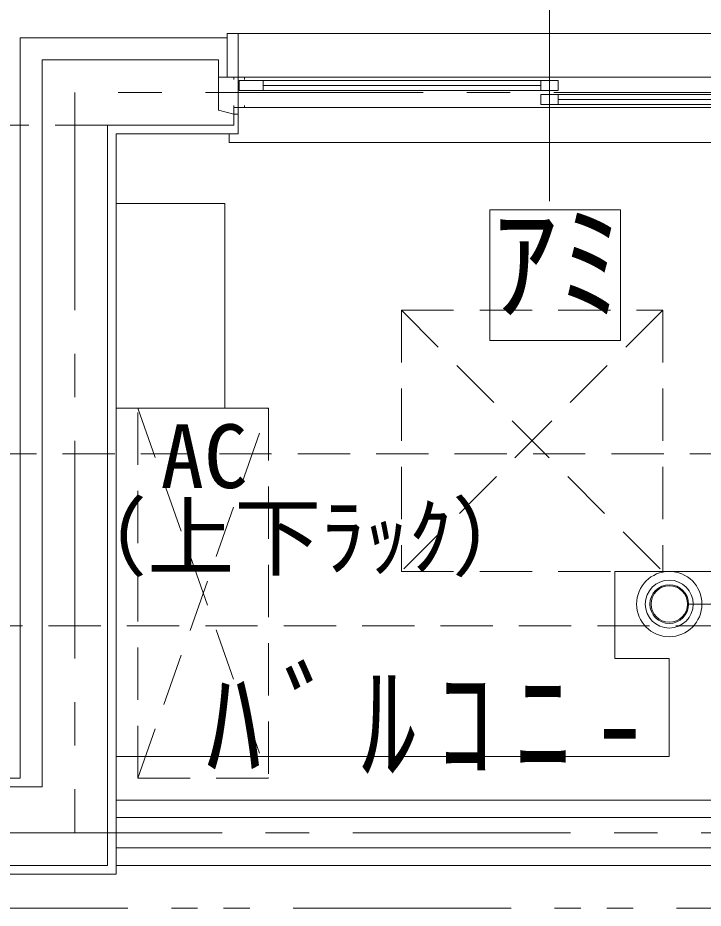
# Model space of a CAD drawing. Units: millimetres at full size; details may follow other scales. Extents: x -443943 to 462275, y -43546 to 79452.
# Drawn here: x -5325 to -3751, y 47787 to 49832 of the extents above; entities that cross this region are included whole.
import ezdxf
from ezdxf.enums import TextEntityAlignment as Align

# ---------------------------------------------------------------- set-up
doc = ezdxf.new("R2010")
doc.units = ezdxf.units.MM
doc.header["$LTSCALE"] = 100
for name, pattern in [('CHAIN1', [8, 5, -1, 1, -1]), ('DASHED1', [1.8, 1.2, -0.6]), ('DOUBLE_CHAIN1', [8.8, 5, -1, 0.6, -0.6, 0.6, -1])]:
    doc.linetypes.add(name, pattern=pattern)
for name, color, linetype, lineweight in [('4-0_仕上', 7, 'Continuous', 15), ('4-1_通り芯', 4, 'Continuous', 9), ('4-2_躯体', 3, 'Continuous', 20), ('4-3_建具', 4, 'Continuous', 9), ('4-5_文字', 7, 'Continuous', 15), ('4-A_目地･ﾊｯﾁ', 4, 'Continuous', 9), ('4-B_E-PANL', 1, 'Continuous', 18)]:
    doc.layers.add(name, color=color, linetype=linetype, lineweight=lineweight)
doc.styles.add('ＭＳ ゴシック', font='')
doc.styles.get('ＭＳ ゴシック').set_extended_font_data('MS Gothic')

msp = doc.modelspace()

# ---------------------------------------------------------------- linework, layer by layer
at = {"layer": '4-0_仕上'}
for p, q in [((-5319.2, 49785.7), (-5319.2, 48085.7)), ((-4844.2, 49785.7), (-5319.2, 49785.7)), ((-5319.2, 48085.7), (-5752.9, 48085.7)), ((-5099.2, 48035.7), (-3714.2, 48035.7)), ((-5099.2, 47885.7), (-3714.2, 47885.7)), ((-5099.2, 47865.7), (-5777.9, 47865.7))]:
    msp.add_line(p, q, dxfattribs=at)
at = {"layer": '4-0_仕上', "linetype": 'DASHED1'}
for p, q in [((-5119.2, 49585.7), (-6624.2, 49585.7)), ((-3694.2, 48435.7), (-9294.2, 48435.7))]:
    msp.add_line(p, q, dxfattribs=at)
at = {"layer": '4-0_仕上'}
msp.add_lwpolyline([(-4819.2, 49565.7), (-5099.2, 49565.7), (-5099.2, 47865.7)], dxfattribs=at)
at = {"layer": '4-1_通り芯', "linetype": 'CHAIN1'}
for p, q in [((-5194.2, 49660.7), (-5194.2, 47960.7)), ((-1194.2, 49660.7), (-5194.2, 49660.7)), ((-18955.9, 47960.7), (21355.8, 47960.7))]:
    msp.add_line(p, q, dxfattribs=at)
at = {"layer": '4-1_通り芯', "linetype": 'DASHED1'}
msp.add_line((-8102, 48830.7), (20049.6, 48830.7), dxfattribs=at)
at = {"layer": '4-2_躯体'}
for p, q in [((-4864.2, 49735.7), (-5269.2, 49735.7)), ((-5269.2, 49735.7), (-5269.2, 48065.7)), ((-4829.2, 49585.7), (-4829.2, 49610.7)), ((-5119.2, 49585.7), (-5119.2, 47885.7)), ((-4829.2, 49585.7), (-5119.2, 49585.7)), ((-5269.2, 48065.7), (-5767.9, 48065.7)), ((-5119.2, 47885.7), (-5767.9, 47885.7))]:
    msp.add_line(p, q, dxfattribs=at)
msp.add_lwpolyline([(-4864.2, 49735.7), (-4864.2, 49620.1), (-4829.2, 49610.7)], dxfattribs=at)
at = {"layer": '4-3_建具'}
for p, q in [((-4104.2, 49910.7), (-4104.2, 49410.7)), ((-4844.2, 49695.7), (-4864.2, 49695.7)), ((-4829.2, 49690.7), (-4829.2, 49695.7)), ((-4829.2, 49695.7), (-3379.2, 49695.7)), ((-4819.2, 49695.7), (-4819.2, 49610.7)), ((-4816.2, 49688.2), (-4084.2, 49688.2)), ((-4816.2, 49665.2), (-4816.2, 49688.2)), ((-4804.2, 49695.7), (-4804.2, 49690.7)), ((-4761.7, 49688.2), (-4761.7, 49665.2)), ((-4124.2, 49688.2), (-4124.2, 49665.2)), ((-4084.2, 49688.2), (-4084.2, 49665.2)), ((-4124.2, 49676.7), (-4761.7, 49676.7)), ((-4084.2, 49665.2), (-4816.2, 49665.2)), ((-4124.2, 49656.2), (-4124.2, 49633.2)), ((-3392.2, 49656.2), (-4124.2, 49656.2)), ((-4084.2, 49656.2), (-4084.2, 49633.2)), ((-4829.2, 49610.7), (-4829.2, 49630.7)), ((-4829.2, 49625.7), (-3379.2, 49625.7)), ((-4804.2, 49630.7), (-4804.2, 49625.7)), ((-4124.2, 49633.2), (-3392.2, 49633.2)), ((-3446.7, 49644.7), (-4084.2, 49644.7)), ((-4839.2, 49565.7), (-4839.2, 49545.7)), ((-4839.2, 49545.7), (-3369.2, 49545.7)), ((-5099.2, 47995.7), (-3714.2, 47995.7)), ((-5099.2, 47925.7), (-3714.2, 47925.7))]:
    msp.add_line(p, q, dxfattribs=at)
at = {"layer": '4-3_建具', "color": 7, "lineweight": 15}
for p, q in [((-4844.2, 49795.7), (-3364.2, 49795.7)), ((-4844.2, 49695.7), (-4844.2, 49795.7)), ((-4819.2, 49795.7), (-4819.2, 49695.7)), ((-4819.2, 49695.7), (-4844.2, 49695.7)), ((-4829.2, 49610.7), (-4819.2, 49610.7)), ((-4819.2, 49610.7), (-4819.2, 49565.7))]:
    msp.add_line(p, q, dxfattribs=at)
at = {"layer": '4-3_建具', "color": 3, "lineweight": 20}
msp.add_line((-4851.1, 49585.7), (-4847.6, 49585.7), dxfattribs=at)
at = {"layer": '4-A_目地･ﾊｯﾁ', "linetype": 'DASHED1'}
for p, q in [((-5049.2, 48935.7), (-4749.2, 48935.7)), ((-5049.2, 48085.7), (-4749.2, 48935.7)), ((-5049.2, 48935.7), (-4749.2, 48085.7)), ((-5049.2, 48085.7), (-5049.2, 48935.7)), ((-4749.2, 48935.7), (-4749.2, 48085.7)), ((-4749.2, 48085.7), (-5049.2, 48085.7))]:
    msp.add_line(p, q, dxfattribs=at)
at = {"layer": '4-A_目地･ﾊｯﾁ'}
for p, q in [((-3954.2, 48560.7), (-3714.2, 48560.7)), ((-3954.2, 48360.7), (-3954.2, 48560.7)), ((-3829.2, 48360.7), (-3954.2, 48360.7)), ((-3829.2, 48360.7), (-3829.2, 48135.7)), ((-5099.2, 48135.7), (-3829.2, 48135.7))]:
    msp.add_line(p, q, dxfattribs=at)
at = {"layer": '4-A_目地･ﾊｯﾁ', "color": 2, "lineweight": 15}
msp.add_line((-3704.2, 48485.7), (-3784.7, 48485.7), dxfattribs=at)
at = {"layer": '4-A_目地･ﾊｯﾁ'}
msp.add_lwpolyline([(-5099.2, 48935.7), (-4849.2, 48935.7), (-4849.2, 49405.7), (-5099.2, 49405.7)], close=True, dxfattribs=at)
at = {"layer": '4-A_目地･ﾊｯﾁ', "color": 2, "lineweight": 15}
for radius in [75, 55, 44.5, 41.8]:
    msp.add_circle((-3829.2, 48485.7), radius, dxfattribs=at)
at = {"layer": '4-B_E-PANL'}
for p, q in [((-4240.8, 49390.7), (-4240.8, 49090.7)), ((-3940.8, 49390.7), (-4240.8, 49390.7)), ((-3940.8, 49090.7), (-3940.8, 49390.7)), ((-4240.8, 49090.7), (-3940.8, 49090.7))]:
    msp.add_line(p, q, dxfattribs=at)
at = {"layer": '4-B_E-PANL', "color": 7, "linetype": 'DASHED1', "lineweight": 15}
for p, q in [((-3844.2, 49160.7), (-4444.2, 48560.7)), ((-4444.2, 49160.7), (-3844.2, 48560.7)), ((-4444.2, 49160.7), (-4444.2, 48560.7)), ((-4444.2, 49160.7), (-3844.2, 49160.7)), ((-3844.2, 49160.7), (-3844.2, 48560.7)), ((-4444.2, 48560.7), (-3844.2, 48560.7))]:
    msp.add_line(p, q, dxfattribs=at)
at = {"layer": '4-B_E-PANL', "linetype": 'DOUBLE_CHAIN1'}
msp.add_line((-17012.3, 47787.3), (5474.2, 47787.4), dxfattribs=at)

# ---------------------------------------------------------------- texts
at = {"layer": '4-5_文字', "insert": (-4891.9, 48095.8), "char_height": 219.9, "attachment_point": 7, "style": 'ＭＳ ゴシック'}
msp.add_mtext('\\T1.39;\\W0.85;ﾊﾞﾙｺﾆ-', dxfattribs=at)
at = {"layer": '4-A_目地･ﾊｯﾁ', "style": 'ＭＳ ゴシック'}
for s, p in [('AC', (-4997.1, 48708.1)), ('（上下ﾗｯｸ）', (-5227.9, 48522.5))]:
    msp.add_text(s, height=146.6, dxfattribs=at).set_placement(p, align=Align.BOTTOM_LEFT)
at = {"layer": '4-B_E-PANL', "style": 'ＭＳ ゴシック'}
msp.add_text('ｱﾐ', height=219.9, dxfattribs=at).set_placement((-4235.5, 49094.1), align=Align.BOTTOM_LEFT)

doc.saveas('drawing.dxf')
